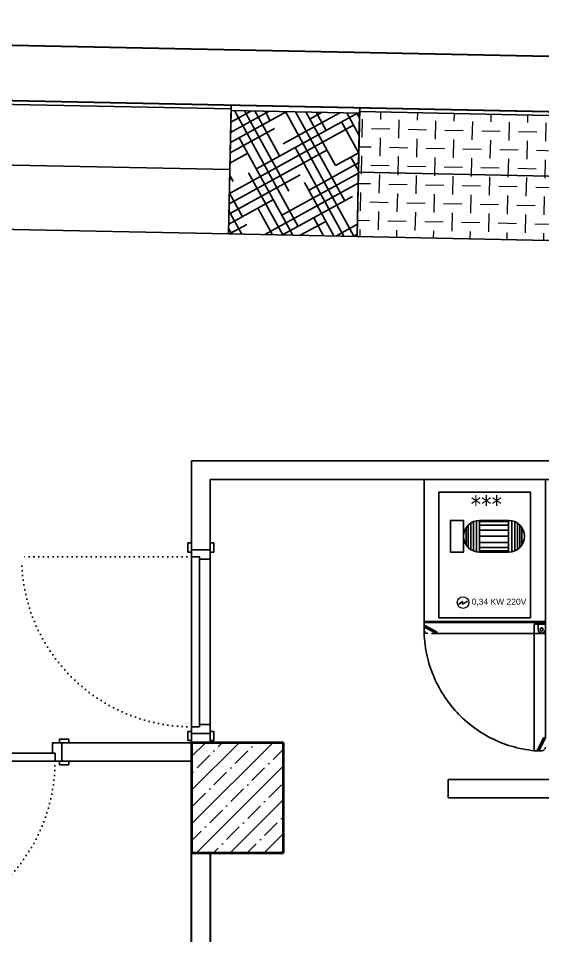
# Model space of a CAD drawing. Header units: millimetres. Extents: x 1531071 to 1560283, y -701792 to -691067.
# Drawn here: x 1537959.7 to 1538245, y -695077.5 to -694578 of the extents above; entities that cross this region are included whole.
import ezdxf

# ---------------------------------------------------------------- set-up
doc = ezdxf.new("R2010")
doc.units = ezdxf.units.MM
doc.header["$LTSCALE"] = 20
doc.header["$MEASUREMENT"] = 0
doc.linetypes.add('DASHED', pattern=[19.05, 12.7, -6.35])
doc.linetypes.add('DOT2', pattern=[0.125, 0, -0.125])
doc.layers.add('GRC-Ekipman', color=4, linetype='Continuous', lineweight=25)
doc.layers.add('GRC-et', color=10, linetype='Continuous', lineweight=15)
for name, color, linetype in [('Kıtc-002 Çizgi', 7, 'Continuous'), ('Kıtc-003 Kapı', 3, 'Continuous'), ('Kıtc-011 Elk Tes Yazı 001', 1, 'Continuous'), ('Kıtc-014 Elk Tes İşaretler', 1, 'Continuous'), ('SOŞUK ODA PANELİ', 4, 'Continuous')]:
    doc.layers.add(name, color=color, linetype=linetype)
doc.layers.add('Конструктив - Колонны_Ном._пера__202', color=7, linetype='Continuous', lineweight=0, true_color=0x38637a)
doc.layers.add('Конструктив - Колонны_Ном._пера__28', color=7, linetype='Continuous', lineweight=40, true_color=0xffe4e1)
doc.styles.get("Standard").update_dxf_attribs({"font": 'tahoma.ttf', "height": 10})

# ---------------------------------------------------------------- blocks, each defined once
blk = doc.blocks.new('KAPI100')
at = {"layer": 'Kıtc-003 Kapı', "linetype": 'DOT2'}
blk.add_line((1537635.34, -695912.91, 0), (1537635.34, -695820.31, 0), dxfattribs=at)
at = {"layer": 'Kıtc-003 Kapı', "elevation": 0}
for points in [[(1537627.84, -695912.91), (1537632.84, -695912.91), (1537632.84, -695910.91), (1537627.84, -695910.91)], [(1537735.44, -695912.91), (1537730.44, -695912.91), (1537730.44, -695910.91), (1537735.44, -695910.91)], [(1537635.34, -695917.11), (1537727.94, -695917.11), (1537727.94, -695912.91), (1537635.34, -695912.91)], [(1537627.84, -695922.91), (1537632.84, -695922.91), (1537632.84, -695924.91), (1537627.84, -695924.91)], [(1537735.44, -695922.91), (1537730.44, -695922.91), (1537730.44, -695924.91), (1537735.44, -695924.91)]]:
    blk.add_lwpolyline(points, close=True, dxfattribs=at)
for points in [[(1537631.64, -695912.91), (1537635.34, -695912.91), (1537635.34, -695917.11), (1537636.64, -695917.11), (1537636.64, -695922.91), (1537631.64, -695922.91), (1537631.64, -695912.91)], [(1537731.64, -695912.91), (1537727.94, -695912.91), (1537727.94, -695917.11), (1537726.64, -695917.11), (1537726.64, -695922.91), (1537731.64, -695922.91), (1537731.64, -695912.91)]]:
    blk.add_lwpolyline(points, dxfattribs=at)
at = {"layer": 'Kıtc-003 Kapı', "linetype": 'DOT2'}
blk.add_arc((1537635.34, -695912.91, 0), 92.6, 360, 90, dxfattribs=at)
blk = doc.blocks.new('CTezg.140-70')
for p, q in [((-140, 0), (0, 0)), ((-140, -70), (-140, 0)), ((0, 0), (0, -70)), ((0, -2), (-140, -2)), ((0, -70), (-140, -70))]:
    blk.add_line(p, q)
blk = doc.blocks.new('PoliTT.E.180-70')
at = {"layer": 'GRC-et'}
h = blk.add_hatch(dxfattribs=at)
h.set_pattern_fill('CHECKERED', color=256, scale=10, style=0)
h.set_pattern_definition([(0, (180, 0), (10, 10), [10, -10]), (90, (185, 5), (-10, 10), [10, -10])])
h.paths.add_polyline_path([(0, -70), (180, -70), (180, -2), (0, -2)])
for p, q in [((0, 0), (180, 0)), ((0, -70), (0, 0)), ((180, 0), (180, -70)), ((180, -2), (0, -2)), ((180, -70), (0, -70))]:
    blk.add_line(p, q)
blk = doc.blocks.new('*X178')
at = {"color": 0}
for p, q in [((30.46, 49.34), (52.14, 61.86)), ((30.46, 53.31), (45.27, 61.86)), ((30.46, 57.28), (38.39, 61.86)), ((57.48, 17.31), (31.76, 61.86)), ((53.59, 30.94), (35.73, 61.86)), ((49.69, 44.56), (39.7, 61.86)), ((40.76, 39.41), (79.64, 61.86)), ((45.79, 58.19), (43.67, 61.86)), ((50.95, 49.26), (72.77, 61.86)), ((79.24, 14), (51.74, 61.63)), ((75.35, 27.62), (55.58, 61.86)), ((71.45, 41.25), (59.55, 61.86)), ((61.13, 59.11), (65.89, 61.86)), ((67.55, 54.88), (63.52, 61.86)), ((80.46, 53.14), (75.43, 61.86)), ((80.46, 60.01), (79.4, 61.86)), ((80.46, 46.26), (73.5, 58.31)), ((30.46, 45.37), (47.51, 55.21)), ((30.57, 29.56), (78.2, 57.06)), ((55.51, 13.86), (33.88, 51.32)), ((30.46, 25.53), (68.01, 47.2)), ((75.35, 13.86), (55.64, 48)), ((71.45, 41.25), (80.46, 46.45)), ((30.46, 41.4), (37.32, 45.36)), ((80.46, 39.39), (77.4, 44.69)), ((61.26, 31.4), (80.46, 42.48)), ((30.46, 21.56), (57.82, 37.35)), ((31.83, 34.25), (30.46, 36.61)), ((51.54, 13.86), (37.78, 37.69)), ((51.07, 21.55), (80.46, 38.52)), ((44.63, 13.86), (80.46, 34.55)), ((71.38, 13.86), (59.54, 34.37)), ((35.72, 20.62), (30.46, 29.74)), ((51.5, 13.86), (78.32, 29.34)), ((30.46, 17.59), (47.63, 27.5)), ((35.66, 13.86), (30.46, 22.86)), ((47.57, 13.86), (41.68, 24.06)), ((58.38, 13.86), (68.13, 19.49)), ((67.42, 13.86), (63.44, 20.75)), ((72.13, 13.86), (80.46, 18.67)), ((31.69, 13.86), (30.46, 15.99)), ((30.88, 13.86), (37.44, 17.65)), ((79, 13.86), (80.46, 14.7))]:
    blk.add_line(p, q, dxfattribs=at)
blk = doc.blocks.new('A$C46BE42B7')
at = {"color": 4}
for points in [[(0, 67.2), (70, 67.2), (70, 70), (0, 70)], [(0, 0), (70, 0), (70, 67.2), (0, 67.2)]]:
    blk.add_lwpolyline(points, close=True, dxfattribs=at)
at = {"color": 1, "xscale": 1.400000000001455, "yscale": 1.400000000001455, "zscale": 1.400000000001455}
blk.add_blockref('*X178', (-42.65, -19.4), dxfattribs=at)
blk = doc.blocks.new('A$C4E3860C5')
at = {"layer": 'Kıtc-014 Elk Tes İşaretler', "linetype": 'Continuous', "lineweight": 0}
for p, q in [((2.9, 3.66), (0.96, 2.3)), ((0.96, 2.3), (1, 2.21)), ((1, 2.21), (2.81, 3.48)), ((2.81, 3.48), (2.9, 2.31)), ((3, 2.49), (2.9, 3.66)), ((2.9, 2.31), (5.24, 3.52)), ((5.18, 3.62), (3, 2.49)), ((5.66, 3.81), (5.09, 3.77)), ((5.09, 3.77), (5.17, 3.64)), ((5.17, 3.64), (5.34, 3.36)), ((5.24, 3.52), (5.19, 3.62)), ((5.34, 3.36), (5.66, 3.81))]:
    blk.add_line(p, q, dxfattribs=at)
blk.add_circle((3.16, 3.16), 3.16, dxfattribs=at)
blk = doc.blocks.new('A$C3343078A')
at = {"layer": 'Kıtc-002 Çizgi', "color": 254}
for p, q in [((0, 4.5), (7, 1)), ((0, 3.5), (7, 0)), ((7, 0), (7, 1))]:
    blk.add_line(p, q, dxfattribs=at)
blk.add_lwpolyline([(7, 0), (69, 0), (69, 6), (0, 6), (0, 2)], dxfattribs=at)
blk.add_arc((2, 2), 2, 180, 270, dxfattribs=at)
blk = doc.blocks.new('A$C0E07015C')
at = {"layer": 'Kıtc-002 Çizgi', "color": 4}
for p, q in [((28.5, 125.27), (28.5, 108.33)), ((47.71, 125.27), (47.71, 108.33)), ((23, 121.6), (23, 112)), ((24.08, 122.91), (24.08, 110.69)), ((25.39, 123.98), (25.39, 109.62)), ((26.88, 124.78), (26.88, 108.82)), ((49.33, 124.78), (49.33, 108.82)), ((50.83, 123.98), (50.83, 109.62)), ((52.14, 122.91), (52.14, 110.69)), ((53.21, 121.6), (53.21, 112))]:
    blk.add_line(p, q, dxfattribs=at)
at = {"layer": 'Kıtc-002 Çizgi'}
for p, q in [((0.01, 68.3), (7.01, 64.8)), ((0.01, 67.3), (7.01, 63.8)), ((7.01, 63.8), (7.01, 64.8))]:
    blk.add_line(p, q, dxfattribs=at)
for points in [[(0.01, 70.3), (66.01, 70.3), (66.01, 147.8), (0.01, 147.8)], [(0.01, 69.8), (66.01, 69.8), (66.01, 70.3), (0.01, 70.3)]]:
    blk.add_lwpolyline(points, close=True, dxfattribs=at)
at = {"layer": 'Kıtc-002 Çizgi', "linetype": 'DASHED'}
blk.add_lwpolyline([(8.01, 72.3), (58.01, 72.3), (58.01, 140.8), (8.01, 140.8)], close=True, dxfattribs=at)
at = {"layer": 'Kıtc-002 Çizgi', "color": 4}
for points in [[(21.55, 125.44), (14.35, 125.44), (14.35, 108.16), (21.55, 108.16)], [(30.19, 125.44), (46.03, 125.44), (46.03, 108.16), (30.19, 108.16)], [(30.19, 124.78), (46.03, 124.78), (46.03, 122.91), (30.19, 122.91)], [(30.19, 122.91), (46.03, 122.91), (46.03, 120.11), (30.19, 120.11)], [(30.19, 120.11), (46.03, 120.11), (46.03, 116.8), (30.19, 116.8)], [(30.19, 116.8), (46.03, 116.8), (46.03, 113.49), (30.19, 113.49)], [(30.19, 113.49), (46.03, 113.49), (46.03, 110.69), (30.19, 110.69)], [(30.19, 110.69), (46.03, 110.69), (46.03, 108.82), (30.19, 108.82)]]:
    blk.add_lwpolyline(points, close=True, dxfattribs=at)
at = {"layer": 'Kıtc-002 Çizgi'}
for points in [[(66.01, 65.8), (66.01, 70.3), (62.01, 70.3), (62.01, 65.8)], [(4.01, 63.8), (66.01, 63.8), (66.01, 69.8), (0.01, 69.8), (0.01, 65.8)]]:
    blk.add_lwpolyline(points, dxfattribs=at)
blk.add_circle((64.01, 66.01), 0.867, dxfattribs=at)
at = {"layer": 'Kıtc-002 Çizgi', "color": 4}
for centre, start, end in [((30.19, 116.8), 90, 270), ((46.03, 116.8), 270, 90)]:
    blk.add_arc(centre, 8.64, start, end, dxfattribs=at)
at = {"layer": 'Kıtc-002 Çizgi', "color": 254, "linetype": 'DASHED'}
blk.add_arc((66.67, 66.34), 66.67, 179.1754, 264.2606, dxfattribs=at)
at = {"layer": 'Kıtc-002 Çizgi'}
for centre, radius, start, end in [((2.01, 65.8), 2, 180, 270), ((64.01, 66.01), 2.01, 186.0256, 353.9744)]:
    blk.add_arc(centre, radius, start, end, dxfattribs=at)
blk.add_blockref('A$C4E3860C5', (18.05, 77.53), dxfattribs=at)
at = {"layer": 'Kıtc-002 Çizgi', "rotation": 90}
blk.add_blockref('A$C3343078A', (66.01, 0), dxfattribs=at)
at = {"layer": 'Kıtc-011 Elk Tes Yazı 001', "insert": (25.87, 82.81), "char_height": 3.3081, "attachment_point": 1}
blk.add_mtext_dynamic_manual_height_columns('{\\f@Arial Unicode MS|b0|i0|c162|p34;0,34 KW 220V }', width=29.8536, gutter_width=50, heights=[0], dxfattribs=at)
blk = doc.blocks.new('A$C60D24EFD')
at = {"layer": 'Kıtc-002 Çizgi'}
blk.add_blockref('A$C0E07015C', (0, 0), dxfattribs=at)
blk.add_text('***', height=9.6, dxfattribs=at).set_placement((25.39, 129.47))

msp = doc.modelspace()

# ---------------------------------------------------------------- hatches: boundary and pattern name
at = {"layer": 'Конструктив - Колонны_Ном._пера__202', "linetype": 'Continuous'}
h = msp.add_hatch(dxfattribs=at)
h.set_pattern_fill('ЖЕЛЕЗОБЕТОН__ГОСТ_', color=1, scale=0.1, style=0, pattern_type=2)
h.set_pattern_definition([(45, (1530994.896, -702884.711), (-9.192388, 9.192388), []), (45, (1530990.3, -702880.115), (-9.192388, 9.192388), [9.75, -3.25, 0, -3.25])])
h.paths.add_polyline_path([(1538053.99, -695032.46), (1538103.99, -695032.46), (1538103.99, -694972.46), (1538053.99, -694972.46)])

# ---------------------------------------------------------------- linework, layer by layer
at = {"color": 0, "lineweight": 30, "ltscale": 0.5}
for p, q in [((1538763.99, -694609.36), (1537233.99, -694577.96)), ((1538723.99, -694638.68), (1537203.99, -694607.46))]:
    msp.add_line(p, q, dxfattribs=at)
msp.add_lwpolyline([(1538053.99, -695112.46), (1538053.99, -695032.46), (1538063.99, -695032.46), (1538063.99, -695112.46), (1538053.99, -695112.46)], close=True, dxfattribs=at)
at = {"layer": 'GRC-Ekipman'}
for p, q in [((1538074.78, -694660.33), (1537934.81, -694657.46)), ((1538324.73, -694665.47), (1538144.77, -694661.77))]:
    msp.add_line(p, q, dxfattribs=at)
at = {"layer": 'SOŞUK ODA PANELİ', "color": 0, "lineweight": -3, "ltscale": 0.5}
for p, q in [((1538723.99, -694638.68), (1537863.73, -694621.01)), ((1538053.99, -694819.06), (1538053.99, -694819.01)), ((1538053.99, -694819.01), (1538243.54, -694819.01)), ((1538053.99, -694819.06), (1538053.99, -694972.46)), ((1538053.99, -694972.46), (1538053.99, -694819.06)), ((1538243.54, -694819.01), (1538723.99, -694819.01)), ((1538063.99, -694967.45), (1538063.99, -694829.01)), ((1538063.99, -694829.01), (1538243.54, -694829.01)), ((1538243.54, -694829.01), (1538063.99, -694829.01)), ((1538723.99, -694829.01), (1538243.54, -694829.01)), ((1538053.99, -694867.45), (1538063.99, -694867.45)), ((1538053.99, -694972.46), (1538053.99, -694967.45)), ((1538053.99, -694967.45), (1538063.99, -694967.45)), ((1538063.99, -694972.46), (1538063.99, -694967.45)), ((1537983.32, -694982.42), (1537983.32, -694972.42)), ((1537983.32, -694972.42), (1538053.99, -694972.42)), ((1538053.99, -694982.42), (1537983.32, -694982.42)), ((1538675.55, -694992.46), (1538193.54, -694992.46)), ((1538193.54, -694992.46), (1538193.54, -695002.46)), ((1538675.55, -695002.46), (1538193.54, -695002.46))]:
    msp.add_line(p, q, dxfattribs=at)
at = {"layer": 'Конструктив - Колонны_Ном._пера__28', "color": 0, "linetype": 'Continuous'}
for p, q in [((1538103.99, -694972.46), (1538053.99, -694972.46)), ((1538053.99, -694972.46), (1538053.99, -695032.46)), ((1538103.99, -695032.46), (1538103.99, -694972.46)), ((1538053.99, -695032.46), (1538103.99, -695032.46))]:
    msp.add_line(p, q, dxfattribs=at)

# ---------------------------------------------------------------- block references
at = {"linetype": 'Continuous', "rotation": 358.8235120126477}
msp.add_blockref('A$C46BE42B7', (1538074.06, -694695.31), dxfattribs=at)
at = {"layer": 'GRC-Ekipman'}
for name, p, rotation in [('CTezg.140-70', (1538075.5, -694625.32), 358.8235120126885), ('PoliTT.E.180-70', (1538145.48, -694626.76), 358.8235120126479)]:
    msp.add_blockref(name, p, dxfattribs=dict(at, rotation=rotation))
at = {"layer": 'Kıtc-002 Çizgi'}
msp.add_blockref('A$C60D24EFD', (1538180.48, -694976.81), dxfattribs=at)
at = {"layer": 'SOŞUK ODA PANELİ', "color": 0, "lineweight": -3, "xscale": -1}
for p, rotation in [((842141.08, 842764.19, 0), 90), ((251.68, -1390895.33, 0), 180)]:
    msp.add_blockref('KAPI100', p, dxfattribs=dict(at, rotation=rotation))

doc.saveas('drawing.dxf')
